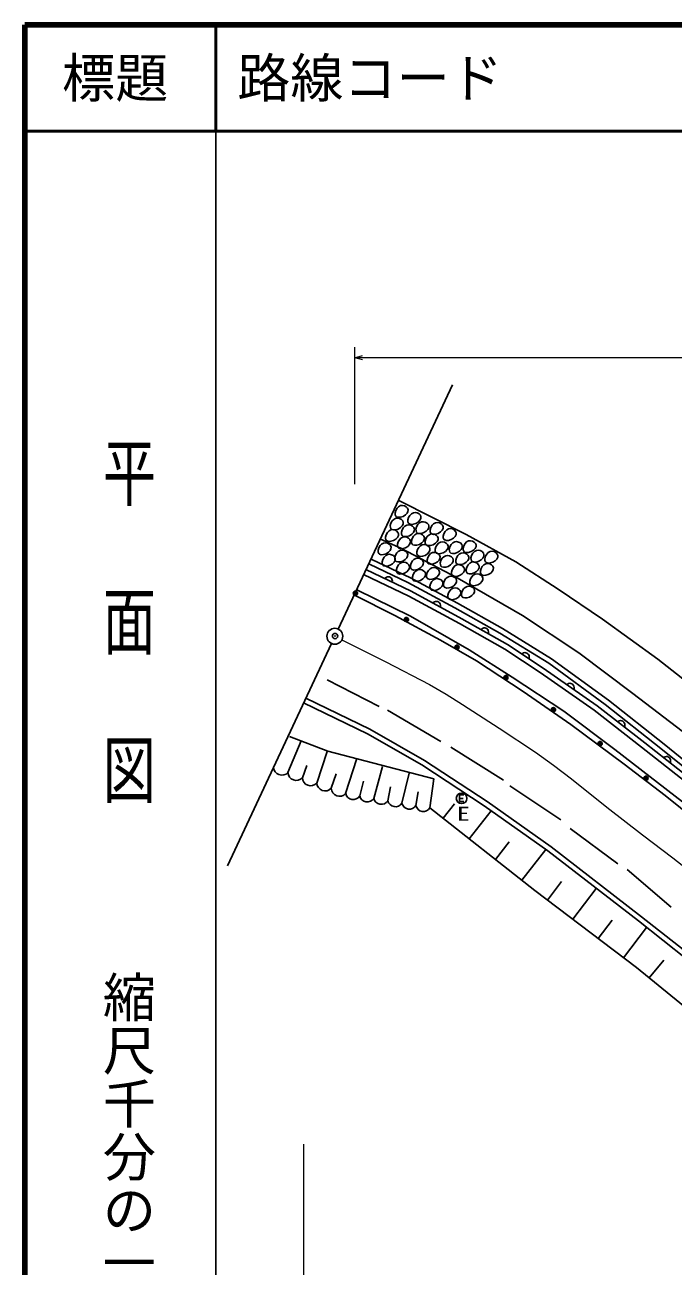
# Model space of a CAD drawing. Units: millimetres, scale not verified. Extents: x 40000 to 680000, y 20000 to 380000.
# Drawn here: x 40000 to 101046, y 263185 to 380000 of the extents above; entities that cross this region are included whole.
import ezdxf
from ezdxf.enums import TextEntityAlignment as Align

# ---------------------------------------------------------------- set-up
doc = ezdxf.new("R2010")
doc.units = ezdxf.units.MM
doc.header["$LTSCALE"] = 1000
doc.header["$PDMODE"] = 32
doc.header["$PDSIZE"] = 500
doc.linetypes.add('CHAIN', pattern=[18.5, 12, -1.5, 3.5, -1.5])
for name, color, linetype, lineweight in [('M-BGD', 7, 'Continuous', 25), ('M-BMK', 2, 'CHAIN', 13), ('M-BMK-OTRS', 5, 'Continuous', 25), ('M-BMK-SRVR', 3, 'Continuous', 25), ('M-STR-HTXT', 7, 'Continuous', 13), ('M-TTL', 2, 'Continuous', 140), ('M-TTL-BAND', 7, 'Continuous', 25), ('M-TTL-LINE', 7, 'Continuous', 50)]:
    doc.layers.add(name, color=color, linetype=linetype, lineweight=lineweight)
doc.layers.add('M-OTRS', color=6, linetype='Continuous')
doc.layers.add('M-TTL-TXT', color=7, linetype='Continuous')
doc.styles.add('@ＭＳ ゴシック', font='')
doc.styles.add('ＭＳ ゴシック', font='')
doc.styles.get('@ＭＳ ゴシック').set_extended_font_data('@MS Gothic')
doc.styles.get('ＭＳ ゴシック').set_extended_font_data('MS Gothic')

msp = doc.modelspace()

# ---------------------------------------------------------------- linework, layer by layer
at = {"layer": 'M-BGD'}
for p, q in [((75213, 335226), (81568, 332024)), ((81568, 332024), (86225, 329453)), ((75468, 330722), (73422, 331631)), ((80698, 327955), (75468, 330722)), ((72664, 329699), (76302, 327955)), ((86225, 329453), (90214, 326908)), ((71880, 328285), (76151, 326244)), ((76378, 326690), (72095, 328736)), ((72448, 329248), (76075, 327509)), ((76075, 327509), (80495, 325130)), ((76302, 327955), (80736, 325568)), ((86845, 324431), (80698, 327955)), ((76302, 324364), (71262, 326827)), ((76151, 326244), (80919, 323675)), ((81160, 324113), (76378, 326690)), ((90214, 326908), (94383, 324065)), ((80495, 325130), (84727, 322749)), ((80736, 325568), (84980, 323180)), ((81842, 321180), (76302, 324364)), ((80919, 323675), (85181, 321261)), ((85443, 321688), (81160, 324113)), ((92150, 320903), (86845, 324431)), ((94383, 324065), (99616, 320314)), ((84727, 322749), (89325, 319923)), ((84980, 323180), (89604, 320338)), ((85181, 321261), (88534, 319038)), ((88815, 319452), (85443, 321688)), ((85897, 318603), (81842, 321180)), ((89604, 320338), (94955, 316435)), ((97236, 317075), (92150, 320903)), ((99616, 320314), (105187, 315900)), ((88534, 319038), (93597, 315509)), ((93894, 315911), (88815, 319452)), ((89325, 319923), (94652, 316036)), ((68453, 318357), (73352, 315838)), ((90748, 315404), (85897, 318603)), ((66464, 316647), (72486, 313713)), ((102542, 313020), (97236, 317075)), ((66251, 316194), (72253, 313270)), ((74145, 315511), (79184, 312572)), ((95561, 311804), (90748, 315404)), ((93597, 315509), (98063, 312032)), ((98373, 312425), (93894, 315911)), ((94652, 316036), (99872, 311914)), ((94955, 316435), (100184, 312304)), ((77367, 310355), (72253, 313270)), ((77628, 310782), (72486, 313713)), ((64775, 309644), (66015, 312616)), ((64928, 313044), (68527, 311656)), ((80117, 312012), (85063, 308933)), ((98063, 312032), (102185, 308780)), ((102504, 309166), (98373, 312425)), ((99872, 311914), (106116, 306850)), ((100184, 312304), (106437, 307233)), ((67492, 308650), (68478, 311618)), ((68527, 311656), (78502, 309034)), ((70209, 307656), (71274, 310952)), ((83541, 306926), (77628, 310782)), ((102883, 306119), (95561, 311804)), ((66133, 309147), (66547, 310286)), ((72854, 307207), (73671, 310220)), ((75498, 306758), (76201, 309587)), ((83260, 306512), (77367, 310355)), ((68851, 308153), (69310, 309520)), ((71531, 307432), (71874, 308821)), ((78502, 309034), (78142, 306309)), ((74176, 306982), (74437, 308289)), ((76820, 306533), (77034, 307823)), ((85669, 308373), (90475, 305200)), ((78142, 306309), (88015, 298544)), ((79376, 305338), (80453, 306707)), ((80930, 307209), (81260, 307209)), ((89259, 302256), (83260, 306512)), ((89557, 302658), (83541, 306926)), ((81844, 303397), (83924, 306041)), ((91361, 304360), (95840, 301048)), ((84313, 301456), (85618, 303116)), ((98076, 296066), (89557, 302658)), ((86781, 299515), (89052, 302403)), ((97768, 295671), (89259, 302256)), ((96699, 300520), (100870, 296972)), ((89210, 297638), (90545, 299399)), ((88015, 298544), (97579, 291294)), ((91601, 295825), (93808, 298736)), ((93992, 294013), (95305, 295745)), ((102377, 292046), (97768, 295671)), ((102697, 292430), (98076, 296066)), ((96383, 292200), (98549, 295057)), ((97579, 291294), (109723, 281389)), ((98793, 290304), (100153, 291971))]:
    msp.add_line(p, q, dxfattribs=at)
for points in [[(74926, 333776), (74867, 333902), (74863, 334073), (74924, 334296), (75047, 334508), (75192, 334655), (75376, 334752), (75551, 334777), (75740, 334740), (75909, 334651), (76037, 334511), (76087, 334372), (76078, 334214), (75991, 334041), (75836, 333880), (75612, 333746), (75369, 333670), (75172, 333658), (75004, 333705), (74964, 333734)], [(76135, 333108), (76076, 333234), (76071, 333406), (76133, 333628), (76256, 333841), (76400, 333987), (76585, 334084), (76760, 334109), (76949, 334073), (77117, 333983), (77246, 333844), (77296, 333704), (77286, 333547), (77200, 333374), (77045, 333212), (76821, 333078), (76577, 333003), (76381, 332991), (76213, 333038), (76172, 333066)], [(74475, 332585), (74416, 332711), (74412, 332882), (74473, 333105), (74596, 333317), (74741, 333464), (74925, 333561), (75100, 333586), (75289, 333550), (75458, 333460), (75586, 333320), (75636, 333181), (75627, 333024), (75540, 332851), (75385, 332689), (75161, 332555), (74918, 332479), (74721, 332468), (74553, 332514), (74513, 332543)], [(75521, 331954), (75463, 332080), (75458, 332251), (75520, 332473), (75643, 332686), (75787, 332833), (75971, 332930), (76147, 332955), (76336, 332918), (76504, 332828), (76632, 332689), (76683, 332550), (76673, 332392), (76587, 332219), (76431, 332058), (76208, 331924), (75964, 331848), (75767, 331836), (75599, 331883), (75559, 331912)], [(76893, 332242), (76834, 332368), (76829, 332540), (76891, 332762), (77014, 332975), (77158, 333121), (77342, 333218), (77518, 333243), (77707, 333207), (77875, 333117), (78004, 332978), (78054, 332838), (78044, 332681), (77958, 332508), (77802, 332346), (77579, 332212), (77335, 332137), (77138, 332125), (76970, 332172), (76930, 332200)], [(78228, 332170), (78169, 332296), (78164, 332468), (78226, 332690), (78349, 332902), (78493, 333049), (78677, 333146), (78853, 333171), (79042, 333135), (79210, 333045), (79339, 332905), (79389, 332766), (79379, 332609), (79293, 332436), (79137, 332274), (78914, 332140), (78670, 332065), (78473, 332053), (78305, 332100), (78265, 332128)], [(74024, 331503), (73965, 331629), (73961, 331800), (74022, 332022), (74145, 332235), (74290, 332382), (74474, 332479), (74649, 332504), (74838, 332467), (75007, 332377), (75135, 332238), (75185, 332099), (75176, 331941), (75089, 331768), (74934, 331607), (74710, 331473), (74467, 331397), (74270, 331385), (74102, 331432), (74062, 331461)], [(75143, 330817), (75084, 330943), (75079, 331114), (75141, 331337), (75264, 331549), (75408, 331696), (75592, 331793), (75768, 331818), (75957, 331782), (76125, 331692), (76254, 331552), (76304, 331413), (76294, 331256), (76208, 331083), (76053, 330921), (75829, 330787), (75585, 330712), (75389, 330700), (75220, 330746), (75180, 330775)], [(76460, 331142), (76401, 331268), (76396, 331439), (76458, 331662), (76581, 331874), (76725, 332021), (76909, 332118), (77085, 332143), (77274, 332106), (77442, 332017), (77571, 331877), (77621, 331738), (77611, 331580), (77525, 331407), (77369, 331246), (77146, 331112), (76902, 331036), (76705, 331024), (76537, 331071), (76497, 331100)], [(77758, 331106), (77700, 331232), (77695, 331403), (77757, 331626), (77880, 331838), (78024, 331985), (78208, 332082), (78384, 332107), (78573, 332070), (78741, 331981), (78869, 331841), (78920, 331702), (78910, 331544), (78824, 331371), (78668, 331210), (78445, 331076), (78201, 331000), (78004, 330988), (77836, 331035), (77796, 331064)], [(79454, 331593), (79395, 331719), (79391, 331890), (79452, 332113), (79576, 332325), (79720, 332472), (79904, 332569), (80080, 332594), (80269, 332558), (80437, 332468), (80565, 332328), (80615, 332189), (80606, 332031), (80520, 331858), (80364, 331697), (80141, 331563), (79897, 331487), (79700, 331475), (79532, 331522), (79492, 331551)], [(73321, 330258), (73262, 330384), (73257, 330555), (73319, 330778), (73442, 330990), (73586, 331137), (73770, 331234), (73946, 331259), (74135, 331223), (74303, 331133), (74431, 330993), (74482, 330854), (74472, 330696), (74386, 330523), (74230, 330362), (74007, 330228), (73763, 330152), (73566, 330140), (73398, 330187), (73358, 330216)], [(76983, 330095), (76924, 330222), (76919, 330393), (76981, 330615), (77104, 330828), (77248, 330975), (77422, 331068), (77597, 331097), (77786, 331064), (77956, 330977), (78088, 330839), (78142, 330701), (78137, 330544), (78055, 330370), (77911, 330215), (77692, 330076), (77448, 329994), (77239, 329977), (77068, 330021), (77020, 330053)], [(78697, 330348), (78638, 330474), (78633, 330645), (78695, 330868), (78818, 331080), (78962, 331227), (79146, 331324), (79322, 331349), (79511, 331313), (79679, 331223), (79808, 331083), (79858, 330944), (79848, 330787), (79762, 330614), (79607, 330452), (79383, 330318), (79139, 330242), (78943, 330231), (78774, 330277), (78734, 330306)], [(80032, 330366), (79973, 330492), (79968, 330663), (80030, 330886), (80153, 331098), (80297, 331245), (80481, 331342), (80657, 331367), (80846, 331331), (81014, 331241), (81143, 331101), (81193, 330962), (81183, 330805), (81097, 330632), (80942, 330470), (80718, 330336), (80474, 330261), (80278, 330249), (80109, 330295), (80069, 330324)], [(81331, 330456), (81272, 330582), (81267, 330754), (81329, 330976), (81452, 331189), (81596, 331335), (81780, 331432), (81956, 331457), (82145, 331421), (82313, 331331), (82441, 331192), (82492, 331052), (82482, 330895), (82396, 330722), (82240, 330560), (82017, 330426), (81773, 330351), (81576, 330339), (81408, 330386), (81368, 330414)], [(73717, 329175), (73659, 329302), (73654, 329473), (73716, 329695), (73839, 329908), (73983, 330055), (74167, 330152), (74343, 330177), (74532, 330140), (74700, 330050), (74828, 329911), (74878, 329772), (74869, 329614), (74783, 329441), (74627, 329279), (74404, 329146), (74160, 329070), (73963, 329058), (73795, 329105), (73755, 329133)], [(74890, 329572), (74831, 329698), (74827, 329870), (74888, 330092), (75011, 330305), (75156, 330451), (75340, 330548), (75515, 330573), (75704, 330537), (75873, 330447), (76001, 330308), (76051, 330168), (76042, 330011), (75955, 329838), (75800, 329676), (75576, 329542), (75333, 329467), (75136, 329455), (74968, 329502), (74927, 329530)], [(75052, 328436), (74994, 328562), (74989, 328733), (75051, 328956), (75174, 329168), (75318, 329315), (75502, 329412), (75678, 329437), (75867, 329400), (76035, 329311), (76163, 329171), (76213, 329032), (76204, 328874), (76118, 328701), (75962, 328540), (75739, 328406), (75495, 328330), (75298, 328318), (75130, 328365), (75090, 328394)], [(76369, 328815), (76311, 328941), (76306, 329112), (76368, 329334), (76491, 329547), (76635, 329694), (76819, 329791), (76995, 329816), (77184, 329779), (77352, 329689), (77480, 329550), (77530, 329411), (77521, 329253), (77435, 329080), (77279, 328919), (77056, 328785), (76812, 328709), (76615, 328697), (76447, 328744), (76407, 328773)], [(77939, 329356), (77880, 329482), (77876, 329653), (77937, 329876), (78060, 330088), (78204, 330235), (78389, 330332), (78564, 330357), (78753, 330320), (78921, 330231), (79050, 330091), (79100, 329952), (79090, 329794), (79004, 329621), (78849, 329460), (78625, 329326), (78381, 329250), (78185, 329238), (78017, 329285), (77976, 329314)], [(79184, 329067), (79125, 329193), (79120, 329365), (79182, 329587), (79305, 329799), (79449, 329946), (79634, 330043), (79809, 330068), (79998, 330032), (80166, 329942), (80295, 329802), (80345, 329663), (80335, 329506), (80249, 329333), (80094, 329171), (79870, 329037), (79626, 328962), (79430, 328950), (79261, 328996), (79221, 329025)], [(80645, 329320), (80586, 329446), (80582, 329617), (80643, 329840), (80766, 330052), (80911, 330199), (81095, 330296), (81270, 330321), (81459, 330284), (81627, 330195), (81756, 330055), (81806, 329916), (81796, 329758), (81710, 329585), (81555, 329424), (81331, 329290), (81088, 329214), (80891, 329202), (80723, 329249), (80682, 329278)], [(81619, 328454), (81560, 328580), (81556, 328751), (81617, 328974), (81740, 329186), (81885, 329333), (82069, 329430), (82245, 329455), (82433, 329418), (82602, 329329), (82730, 329189), (82780, 329050), (82771, 328892), (82685, 328719), (82529, 328558), (82305, 328424), (82062, 328348), (81865, 328336), (81697, 328383), (81657, 328412)], [(82070, 329554), (82011, 329680), (82007, 329852), (82068, 330074), (82191, 330287), (82336, 330433), (82520, 330530), (82696, 330555), (82884, 330519), (83053, 330429), (83181, 330290), (83231, 330150), (83222, 329993), (83136, 329820), (82980, 329658), (82756, 329524), (82513, 329449), (82316, 329437), (82148, 329484), (82108, 329512)], [(83369, 329464), (83310, 329590), (83306, 329761), (83367, 329984), (83490, 330196), (83635, 330343), (83819, 330440), (83994, 330465), (84183, 330429), (84352, 330339), (84480, 330199), (84530, 330060), (84521, 329903), (84434, 329730), (84279, 329568), (84055, 329434), (83812, 329358), (83615, 329347), (83447, 329393), (83407, 329422)], [(76568, 327750), (76509, 327876), (76504, 328048), (76566, 328270), (76689, 328482), (76833, 328629), (77018, 328726), (77193, 328751), (77382, 328715), (77550, 328625), (77679, 328486), (77729, 328346), (77719, 328189), (77633, 328016), (77478, 327854), (77254, 327720), (77010, 327645), (76814, 327633), (76646, 327680), (76605, 327708)], [(77885, 327931), (77826, 328057), (77821, 328228), (77883, 328450), (78006, 328663), (78150, 328810), (78335, 328907), (78510, 328932), (78699, 328895), (78867, 328805), (78996, 328666), (79046, 328527), (79036, 328369), (78950, 328196), (78795, 328035), (78571, 327901), (78327, 327825), (78131, 327813), (77963, 327860), (77922, 327889)], [(80230, 328201), (80171, 328327), (80167, 328499), (80228, 328721), (80351, 328933), (80496, 329080), (80680, 329177), (80855, 329202), (81044, 329166), (81213, 329076), (81341, 328937), (81391, 328797), (81382, 328640), (81295, 328467), (81140, 328305), (80916, 328171), (80673, 328096), (80476, 328084), (80308, 328131), (80267, 328159)], [(81962, 327335), (81903, 327461), (81899, 327633), (81960, 327855), (82083, 328068), (82228, 328214), (82412, 328311), (82587, 328336), (82776, 328300), (82945, 328210), (83073, 328071), (83123, 327931), (83113, 327774), (83027, 327601), (82872, 327439), (82648, 327305), (82404, 327230), (82208, 327218), (82040, 327265), (81999, 327293)], [(82954, 328309), (82895, 328436), (82891, 328607), (82952, 328829), (83075, 329042), (83220, 329189), (83404, 329286), (83580, 329311), (83768, 329274), (83937, 329184), (84065, 329045), (84115, 328906), (84106, 328748), (84020, 328575), (83864, 328414), (83640, 328280), (83397, 328204), (83200, 328192), (83032, 328239), (82992, 328267)], [(78210, 326884), (78151, 327010), (78146, 327182), (78208, 327404), (78331, 327617), (78475, 327763), (78659, 327860), (78835, 327885), (79024, 327849), (79192, 327759), (79320, 327620), (79371, 327480), (79361, 327323), (79275, 327150), (79119, 326988), (78896, 326854), (78652, 326779), (78455, 326767), (78287, 326814), (78247, 326842)], [(79490, 327119), (79432, 327245), (79427, 327416), (79489, 327639), (79612, 327851), (79756, 327998), (79940, 328095), (80116, 328120), (80305, 328083), (80473, 327994), (80601, 327854), (80651, 327715), (80642, 327557), (80556, 327384), (80400, 327223), (80177, 327089), (79933, 327013), (79736, 327001), (79568, 327048), (79528, 327077)], [(81186, 326181), (81127, 326307), (81123, 326478), (81184, 326701), (81307, 326913), (81452, 327060), (81636, 327157), (81812, 327182), (82000, 327145), (82169, 327055), (82297, 326916), (82347, 326777), (82338, 326619), (82252, 326446), (82096, 326285), (81872, 326151), (81629, 326075), (81432, 326063), (81264, 326110), (81224, 326139)], [(79887, 326018), (79828, 326144), (79824, 326316), (79885, 326538), (80009, 326751), (80153, 326897), (80337, 326994), (80513, 327019), (80702, 326983), (80870, 326893), (80998, 326754), (81048, 326614), (81039, 326457), (80953, 326284), (80797, 326122), (80573, 325988), (80330, 325913), (80133, 325901), (79965, 325948), (79925, 325976)]]:
    msp.add_lwpolyline(points, close=True, dxfattribs=at)
for points in [[(73876, 327886), (73944, 327955), (74021, 328005), (74128, 328051), (74228, 328057), (74325, 328041), (74436, 327988), (74509, 327922), (74568, 327841), (74600, 327728), (74610, 327637), (74597, 327541)], [(115085, 295228), (111940, 297919), (107203, 301936), (100298, 307462), (96433, 310418), (91423, 314170), (86913, 317277), (82517, 320157), (79144, 322090), (74824, 324402), (71034, 326334)], [(78417, 325591), (78489, 325657), (78568, 325703), (78677, 325744), (78777, 325745), (78873, 325725), (78982, 325666), (79051, 325597), (79106, 325513), (79133, 325398), (79138, 325307), (79121, 325212)], [(82953, 323097), (83027, 323162), (83107, 323206), (83216, 323245), (83317, 323244), (83412, 323222), (83520, 323160), (83588, 323090), (83641, 323005), (83665, 322890), (83669, 322798), (83650, 322703)], [(86796, 320791), (86873, 320850), (86956, 320888), (87068, 320920), (87168, 320911), (87262, 320882), (87365, 320814), (87428, 320739), (87475, 320650), (87491, 320534), (87488, 320442), (87462, 320349)], [(91026, 317910), (91105, 317967), (91189, 318004), (91302, 318033), (91402, 318022), (91495, 317991), (91596, 317920), (91657, 317843), (91702, 317754), (91716, 317637), (91711, 317545), (91683, 317453)], [(95818, 314414), (95899, 314467), (95985, 314499), (96099, 314521), (96198, 314505), (96290, 314470), (96387, 314393), (96444, 314314), (96484, 314222), (96492, 314104), (96482, 314013), (96449, 313922)], [(100124, 311043), (100206, 311095), (100292, 311127), (100407, 311149), (100505, 311132), (100597, 311096), (100694, 311019), (100750, 310939), (100790, 310847), (100796, 310729), (100786, 310638), (100752, 310547)], [(81320, 307534), (80930, 307534), (80930, 306924), (81320, 306924)]]:
    msp.add_lwpolyline(points, dxfattribs=at)
for centre, radius in [((71125, 326512), 199), ((71125, 326512), 176), ((71125, 326512), 153), ((71125, 326512), 129), ((71125, 326512), 106), ((71125, 326512), 78), ((71125, 326512), 54), ((71125, 326512), 31), ((71125, 326512), 6), ((75936, 324032), 199), ((75936, 324032), 176), ((75936, 324032), 153), ((75936, 324032), 129), ((75936, 324032), 106), ((75936, 324032), 78), ((75936, 324032), 54), ((75936, 324032), 31), ((75936, 324032), 6), ((80687, 321435), 199), ((80687, 321435), 176), ((80687, 321435), 153), ((80687, 321435), 129), ((80687, 321435), 106), ((80687, 321435), 78), ((80687, 321435), 54), ((80687, 321435), 31), ((80687, 321435), 6), ((85291, 318577), 199), ((85291, 318577), 176), ((85291, 318577), 153), ((85291, 318577), 129), ((85291, 318577), 106), ((85291, 318577), 78), ((85291, 318577), 54), ((85291, 318577), 31), ((85291, 318577), 6), ((89776, 315546), 199), ((89776, 315546), 176), ((89776, 315546), 153), ((89776, 315546), 129), ((89776, 315546), 106), ((89776, 315546), 78), ((89776, 315546), 54), ((89776, 315546), 31), ((89776, 315546), 6), ((94162, 312367), 199), ((94162, 312367), 176), ((94162, 312367), 153), ((94162, 312367), 129), ((94162, 312367), 106), ((94162, 312367), 78), ((94162, 312367), 54), ((94162, 312367), 31), ((94162, 312367), 6), ((98478, 309104), 199), ((98478, 309104), 176), ((98478, 309104), 153), ((98478, 309104), 129), ((98478, 309104), 106), ((98478, 309104), 78), ((98478, 309104), 54), ((98478, 309104), 31), ((98478, 309104), 6), ((81125, 307209), 498)]:
    msp.add_circle(centre, radius, dxfattribs=at)
for centre, radius, start, end in [((64199, 310175), 784, 182.53281, 317.29308), ((65558, 309678), 784, 182.53281, 317.29308), ((66916, 309181), 784, 182.53281, 317.29308), ((68275, 308685), 784, 182.53281, 317.29308), ((69633, 308188), 784, 182.53281, 317.29308), ((70917, 307819), 726, 192.978, 327.73827), ((72239, 307595), 726, 192.978, 327.73827), ((73561, 307370), 726, 192.978, 327.73827), ((74884, 307146), 726, 192.978, 327.73827), ((76206, 306921), 726, 192.978, 327.73827), ((77528, 306696), 726, 192.978, 327.73827)]:
    msp.add_arc(centre, radius, start, end, dxfattribs=at)
at = {"layer": 'M-BMK'}
msp.add_lwpolyline([(69858, 322127), (73987, 320056), (78088, 317932), (79664, 317007), (81217, 316025), (84662, 313808), (88075, 311541), (89782, 310319), (91461, 309042), (94784, 306394), (98150, 303788), (101013, 301609), (103847, 299378)], dxfattribs=at)
msp.add_lwpolyline([(69858, 322127), (73987, 320056), (78088, 317932), (79664, 317007), (81217, 316025), (84662, 313808), (88075, 311541), (89782, 310319), (91461, 309042), (94784, 306394), (98150, 303788), (101013, 301609), (103847, 299378)], dxfattribs=at)
msp.add_lwpolyline([(69858, 322127), (73987, 320056), (78088, 317932), (79664, 317007), (81217, 316025), (84662, 313808), (88075, 311541), (89782, 310319), (91461, 309042), (94784, 306394), (98150, 303788), (101013, 301609), (103847, 299378)], dxfattribs=at)
at = {"layer": 'M-BMK-OTRS'}
for p, q in [((80264, 346112), (69506, 323143)), ((68870, 321784), (59076, 300874))]:
    msp.add_line(p, q, dxfattribs=at)
at = {"layer": 'M-BMK-SRVR'}
msp.add_circle((69188, 322463), 746, dxfattribs=at)
at = {"layer": 'M-OTRS'}
msp.add_point((69212, 322482), dxfattribs=at)
at = {"layer": 'M-STR-HTXT'}
for p, q in [((71034, 349676), (71034, 336763)), ((216745, 348676), (71034, 348676)), ((66251, 274676), (66251, 230828))]:
    msp.add_line(p, q, dxfattribs=at)
msp.add_lwpolyline([(71784, 348460), (71034, 348676), (71784, 348890)], dxfattribs=at)
at = {"layer": 'M-TTL'}
for p, q in [((40000, 380000), (40000, 20000)), ((680000, 380000), (40000, 380000))]:
    msp.add_line(p, q, dxfattribs=at)
at = {"layer": 'M-TTL-BAND'}
msp.add_line((58000, 370000), (58000, 20000), dxfattribs=at)
at = {"layer": 'M-TTL-LINE'}
for p, q in [((58000, 380000), (58000, 370000)), ((40000, 370000), (680000, 370000))]:
    msp.add_line(p, q, dxfattribs=at)

# ---------------------------------------------------------------- texts
at = {"layer": 'M-BGD', "style": 'ＭＳ ゴシック', "width": 1.35}
msp.add_text('E', height=1320, dxfattribs=at).set_placement((80686, 304709), align=Align.BOTTOM_LEFT)
at = {"layer": 'M-TTL-BAND', "style": '@ＭＳ ゴシック', "width": 1.4}
msp.add_text('平  面  図', height=3666, rotation=270, dxfattribs=at).set_placement((49777, 306475), align=Align.MIDDLE_RIGHT)
at = {"layer": 'M-TTL-BAND', "style": '@ＭＳ ゴシック'}
msp.add_text('縮尺千分の一', height=3666, rotation=270, dxfattribs=at).set_placement((49777, 261030), align=Align.MIDDLE_RIGHT)
at = {"layer": 'M-TTL-TXT', "style": 'ＭＳ ゴシック'}
msp.add_text('標題', height=3666, dxfattribs=at).set_placement((48500, 375000), align=Align.MIDDLE_CENTER)
msp.add_text('路線コード', height=3666, dxfattribs=at).set_placement((60000, 375000), align=Align.MIDDLE_LEFT)

doc.saveas('drawing.dxf')
